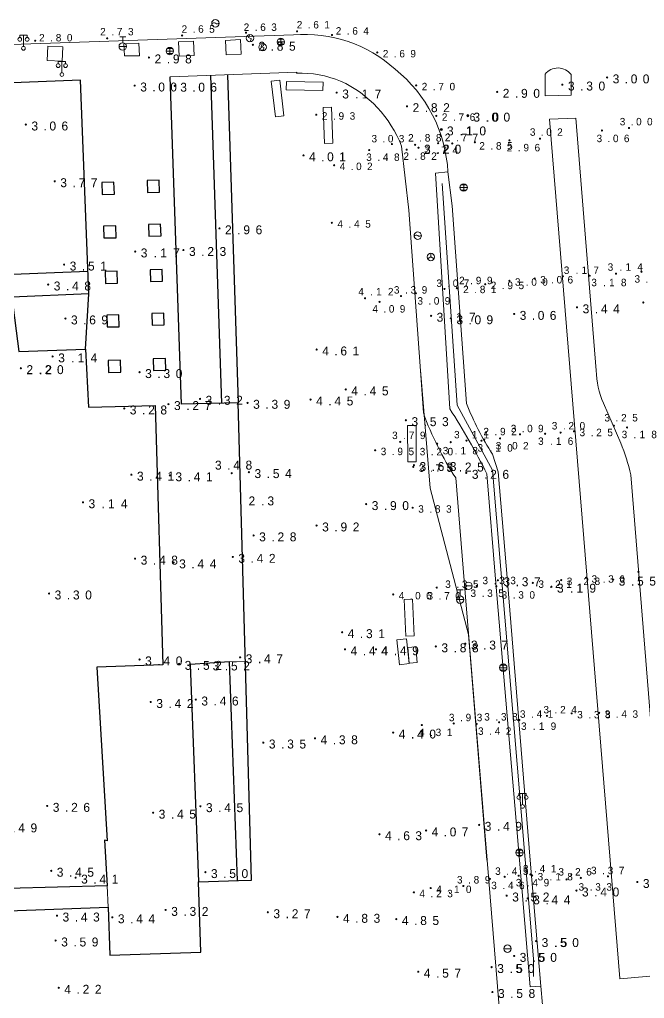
# Model space of a CAD drawing. Header units: metres. Extents: x 342272 to 345188, y 671156 to 672490.
# Drawn here: x 343150.7 to 343234.6, y 671556.4 to 671687.9 of the extents above; entities that cross this region are included whole.
import ezdxf

# ---------------------------------------------------------------- set-up
doc = ezdxf.new("R2010")
doc.units = ezdxf.units.M
doc.header["$LTSCALE"] = 0.5
doc.header["$MEASUREMENT"] = 0
doc.layers.add('00-地形', color=251, linetype='Continuous')
doc.layers.add('00-现状标高', color=2, linetype='Continuous', lineweight=0, plot=False)
for name, color, linetype, lineweight in [('公共设施纪念物', 8, 'Continuous', 0), ('地貌土质', 30, 'Continuous', 0), ('通讯及其他管线设施', 252, 'Continuous', 0)]:
    doc.layers.add(name, color=color, linetype=linetype, lineweight=lineweight)
doc.styles.add('正等线体2.0', font='MCS_Chinese1.shx', dxfattribs={"height": 2, "bigfont": 'MCS_Chinese1big.shx'})
doc.styles.add('正等线体2.4', font='MCS_Chinese1.shx', dxfattribs={"height": 2.4, "bigfont": 'MCS_Chinese1big.shx'})

# ---------------------------------------------------------------- blocks, each defined once
blk = doc.blocks.new('155210')
at = {"layer": '公共设施纪念物', "linetype": 'Continuous', "lineweight": 0}
for p, q in [((-1, 2.9), (-1, 3.5)), ((-1, 3.5), (1, 3.5)), ((0, 0.5), (0, 3.5)), ((1, 3.5), (1, 2.9))]:
    blk.add_line(p, q, dxfattribs=at)
for centre in [(-1, 2.4), (1, 2.4), (0, 0)]:
    blk.add_circle(centre, 0.5, dxfattribs=at)
blk = doc.blocks.new('174201')
at = {"layer": '通讯及其他管线设施', "linetype": 'Continuous', "lineweight": 0}
for p, q in [((-1, 0), (1, 0)), ((-0.7, 0.7), (0.7, 0.7)), ((0, -1), (0, 1)), ((-0.7, -0.7), (0.7, -0.7))]:
    blk.add_line(p, q, dxfattribs=at)
blk.add_circle((0, 0), 1, dxfattribs=at)
blk = doc.blocks.new('174601')
at = {"layer": '通讯及其他管线设施', "lineweight": 0}
for q in [(-0.87, -0.5), (0, 1), (0.87, -0.5)]:
    blk.add_line((0, 0), q, dxfattribs=at)
blk.add_circle((0, 0), 1, dxfattribs=at)
blk = doc.blocks.new('175200')
at = {"layer": '通讯及其他管线设施', "lineweight": 0}
for p, q in [((-1, 0), (1, 0)), ((-0.8, 2.6), (0.8, 2.6)), ((0, 1), (0, 2.6))]:
    blk.add_line(p, q, dxfattribs=at)
blk.add_circle((0, 0), 1, dxfattribs=at)
blk = doc.blocks.new('174100')
at = {"layer": '通讯及其他管线设施', "lineweight": 0}
blk.add_line((-1, 0), (1, 0), dxfattribs=at)
blk.add_circle((0, 0), 1, dxfattribs=at)
blk = doc.blocks.new('174100_2')
at = {"layer": '通讯及其他管线设施', "linetype": 'Continuous', "lineweight": 0}
blk.add_line((-1, 0), (1, 0), dxfattribs=at)
blk.add_circle((0, 0), 1, dxfattribs=at)
blk = doc.blocks.new('174700_2')
at = {"layer": '通讯及其他管线设施', "linetype": 'Continuous', "lineweight": 0}
for p, q in [((0, 1), (-0.38, 0.18)), ((-0.38, 0.18), (0.38, -0.18)), ((0, -1), (0.38, -0.18))]:
    blk.add_line(p, q, dxfattribs=at)
blk.add_circle((0, 0), 1, dxfattribs=at)
blk = doc.blocks.new('174201_2')
at = {"layer": '通讯及其他管线设施', "linetype": 'Continuous', "lineweight": 0}
for p, q in [((-1, 0), (1, 0)), ((-0.7, 0.7), (0.7, 0.7)), ((0, -1), (0, 1)), ((-0.7, -0.7), (0.7, -0.7))]:
    blk.add_line(p, q, dxfattribs=at)
blk.add_circle((0, 0), 1, dxfattribs=at)
blk = doc.blocks.new('175200_2')
at = {"layer": '通讯及其他管线设施', "linetype": 'Continuous', "lineweight": 0}
for p, q in [((-1, 0), (1, 0)), ((-0.8, 2.6), (0.8, 2.6)), ((0, 1), (0, 2.6))]:
    blk.add_line(p, q, dxfattribs=at)
blk.add_circle((0, 0), 1, dxfattribs=at)
blk = doc.blocks.new('174400_2')
at = {"layer": '通讯及其他管线设施', "linetype": 'Continuous', "lineweight": 0}
blk.add_circle((0, 0), 1, dxfattribs=at)
for centre, start, end in [((-0.43, -0.55), 52.0967, 144.3058), ((0.43, 0.55), 232.0967, 324.3058)]:
    blk.add_arc(centre, 0.694, start, end, dxfattribs=at)
blk = doc.blocks.new('155210_2')
at = {"layer": '公共设施纪念物', "color": 9, "linetype": 'Continuous', "lineweight": 0}
for p, q in [((-1, 2.9), (-1, 3.5)), ((-1, 3.5), (1, 3.5)), ((0, 0.5), (0, 3.5)), ((1, 3.5), (1, 2.9))]:
    blk.add_line(p, q, dxfattribs=at)
for centre in [(-1, 2.4), (1, 2.4), (0, 0)]:
    blk.add_circle(centre, 0.5, dxfattribs=at)
blk = doc.blocks.new('174700')
at = {"layer": '通讯及其他管线设施', "linetype": 'Continuous', "lineweight": 0}
for p, q in [((0, 1), (-0.38, 0.18)), ((-0.38, 0.18), (0.38, -0.18)), ((0, -1), (0.38, -0.18))]:
    blk.add_line(p, q, dxfattribs=at)
blk.add_circle((0, 0), 1, dxfattribs=at)
blk = doc.blocks.new('213400_2')
at = {"layer": '00-现状标高', "lineweight": 0}
h = blk.add_hatch(color=256, dxfattribs=at)
edge = h.paths.add_edge_path()
edge.add_arc((0, 0), 0.3, 0, 360)
blk.add_circle((0, 0), 0.3, dxfattribs=at)
blk = doc.blocks.new('213400_5')
at = {"layer": '地貌土质', "linetype": 'Continuous', "lineweight": 0}
h = blk.add_hatch(color=30, dxfattribs=at)
edge = h.paths.add_edge_path()
edge.add_arc((0, 0), 0.3, 0, 360)

msp = doc.modelspace()

# ---------------------------------------------------------------- linework, layer by layer
at = {"layer": '00-地形', "lineweight": -3}
msp.add_line((343178.58, 671680.45), (343180.04, 671636.41), dxfattribs=at)
at = {"layer": '00-地形', "linetype": 'Continuous', "lineweight": 13}
for p, q in [((343205.81, 671624.9), (343204.5, 671640.78)), ((343205.81, 671624.9), (343210.95, 671605.26)), ((343213.45, 671574.95), (343210.95, 671605.26))]:
    msp.add_line(p, q, dxfattribs=at)
at = {"layer": '00-地形', "linetype": 'Continuous', "lineweight": 0}
for p, q in [((343202.78, 671633.33), (343203.92, 671633.34)), ((343202.81, 671628.44), (343202.78, 671633.33)), ((343203.92, 671633.34), (343203.96, 671628.45)), ((343203.92, 671633.34), (343203.92, 671633.34)), ((343203.96, 671628.45), (343202.81, 671628.44)), ((343202.34, 671609.95), (343203.46, 671610)), ((343202.56, 671605.04), (343202.34, 671609.95)), ((343203.46, 671610), (343203.68, 671605.09)), ((343203.46, 671610), (343203.46, 671610)), ((343203.68, 671605.09), (343202.56, 671605.04)), ((343202.65, 671604.69), (343201.35, 671604.54)), ((343201.35, 671604.54), (343201.71, 671601.2)), ((343203.01, 671601.34), (343202.65, 671604.69)), ((343202.8, 671603.5), (343203.88, 671603.61)), ((343203.01, 671601.39), (343202.8, 671603.5)), ((343203.88, 671603.61), (343204.09, 671601.5)), ((343203.88, 671603.61), (343203.88, 671603.61)), ((343201.71, 671601.2), (343203.01, 671601.34)), ((343204.09, 671601.5), (343203.01, 671601.39)), ((343203.01, 671601.34), (343203.01, 671601.34))]:
    msp.add_line(p, q, dxfattribs=at)
at = {"layer": '00-地形', "linetype": 'Continuous', "lineweight": 13, "flags": 128}
for points in [[(343187.48, 671685.84), (343127.3, 671683.79, -0.028917), (343121.66, 671684.43, -0.017283), (343116.81, 671685.29, 0.006464), (343112.1, 671686, 0.028877), (343106.37, 671686.52), (343018.93, 671683.38)], [(343187.48, 671685.84, -0.206549), (343201.13, 671681.21, -0.212041), (343208.21, 671667.42), (343206.52, 671667.23)], [(343221.25, 671677.64), (343221.25, 671680.54, -0.492538), (343224.76, 671680.5), (343224.75, 671677.72), (343221.25, 671677.64)], [(343170.89, 671680.18), (343187.89, 671680.81), (343187.88, 671680.69, -0.105826), (343193.79, 671679.63, -0.194355), (343201.98, 671670.88), (343202.94, 671662.26)], [(343232.77, 671626.73, 0.041167), (343231.43, 671630.98), (343229.12, 671636.33, -0.106116), (343228.14, 671640.75), (343225.38, 671674.66)], [(343213.45, 671626.83, 0.024226), (343208.46, 671635.6), (343206.52, 671667.23)], [(343214.19, 671629.49, -0.051723), (343210.71, 671636.3), (343208.79, 671662.85), (343208.21, 671667.42)], [(343209.26, 671626.29, -0.057031), (343204.91, 671635.03), (343204.5, 671640.69)]]:
    msp.add_lwpolyline(points, format="xyb", dxfattribs=at)
for points in [[(343178.43, 671683.17), (343180.44, 671683.26), (343180.35, 671685.2), (343178.33, 671685.1), (343178.43, 671683.17)], [(343154.35, 671682.37), (343156.36, 671682.28), (343156.45, 671684.21), (343154.44, 671684.3), (343154.35, 671682.37)], [(343166.76, 671683.01), (343166.68, 671684.73), (343164.67, 671684.63), (343164.75, 671683.01), (343166.76, 671683.01)], [(343172.1, 671682.98), (343174.11, 671683.08), (343174.02, 671685.01), (343172.01, 671684.91), (343172.1, 671682.98)], [(343225.38, 671674.66), (343221.87, 671674.51), (343230, 671574.92)], [(343204.5, 671640.69), (343202.94, 671662.26)], [(343214.19, 671629.49), (343214.97, 671627.1), (343216.19, 671612.37), (343219.27, 671574.94)], [(343213.48, 671574.95), (343210.53, 671610.84), (343209.26, 671626.29)], [(343213.45, 671626.83), (343214.66, 671612.17), (343217.8, 671574.94)], [(343234.82, 671559.31), (343238.18, 671559.62), (343232.77, 671626.73)], [(343215.27, 671553.04), (343213.48, 671574.95)], [(343217.8, 671574.94), (343219.24, 671557.92)], [(343219.27, 671574.94), (343220.67, 671558), (343219.24, 671557.92)], [(343230, 671574.92), (343231.3, 671559.05), (343231.32, 671558.99)], [(343231.32, 671558.99), (343234.82, 671559.31)], [(343220.67, 671558), (343221.14, 671553)], [(343220.67, 671558), (343221.14, 671553), (343221.78, 671544.64), (343222.77, 671529.3)]]:
    msp.add_lwpolyline(points, dxfattribs=at)
at = {"layer": '00-地形', "lineweight": -3, "flags": 128}
msp.add_lwpolyline([(343159.95, 671651.05), (343158.83, 671679.73), (343129.2, 671678.59, -0.043009), (343121.39, 671679.26), (343115.46, 671680.31, 0.022717), (343107.17, 671681.44), (343105.29, 671681.32), (343094.84, 671680.95), (343095.94, 671651.51)], format="xyb", dxfattribs=at)
for points in [[(343180.09, 671572.18), (343181.82, 671572.23), (343180.04, 671636.41), (343172.4, 671636.19), (343170.89, 671680.18)], [(343176.3, 671680.37), (343177.77, 671636.33)], [(343161.76, 671664.4), (343163.39, 671664.44), (343163.34, 671666.03), (343161.71, 671665.98), (343161.76, 671664.4)], [(343167.83, 671664.67), (343169.46, 671664.72), (343169.41, 671666.3), (343167.78, 671666.25), (343167.83, 671664.67)], [(343168.03, 671658.79), (343169.66, 671658.83), (343169.61, 671660.42), (343167.98, 671660.37), (343168.03, 671658.79)], [(343161.99, 671658.54), (343163.62, 671658.58), (343163.57, 671660.17), (343161.94, 671660.12), (343161.99, 671658.54)], [(343095.94, 671651.51), (343159.83, 671654.06)], [(343162.19, 671652.44), (343163.82, 671652.48), (343163.77, 671654.07), (343162.14, 671654.02), (343162.19, 671652.44)], [(343168.23, 671652.69), (343169.86, 671652.73), (343169.81, 671654.32), (343168.18, 671654.27), (343168.23, 671652.69)], [(343149.61, 671650.61), (343150.56, 671643.3), (343159.52, 671643.61), (343159.95, 671651.05), (343149.61, 671650.61)], [(343168.46, 671646.83), (343170.09, 671646.87), (343170.04, 671648.46), (343168.41, 671648.41), (343168.46, 671646.83)], [(343162.42, 671646.58), (343164.05, 671646.62), (343164, 671648.21), (343162.37, 671648.16), (343162.42, 671646.58)], [(343159.52, 671643.61), (343159.91, 671635.79), (343168.88, 671636.02), (343169.89, 671601.16), (343161.02, 671600.85), (343162.42, 671577.55), (343162.05, 671577.62), (343162.42, 671571.48), (343149.07, 671571.12), (343146.01, 671570.95), (343129.71, 671570.41), (343129.2, 671588.93), (343125.17, 671588.76), (343125.88, 671570.27), (343106.87, 671569.51), (343106.55, 671576.9), (343102.64, 671576.76), (343102.82, 671569.41), (343091.23, 671569.15)], [(343162.62, 671640.48), (343164.25, 671640.52), (343164.2, 671642.11), (343162.57, 671642.06), (343162.62, 671640.48)], [(343168.66, 671640.73), (343170.29, 671640.77), (343170.24, 671642.36), (343168.61, 671642.31), (343168.66, 671640.73)], [(343179.94, 671572.18), (343178.85, 671601.59), (343173.59, 671601.23), (343174.69, 671572.01)], [(343091.39, 671566.15), (343102.87, 671566.58), (343102.97, 671564.34), (343107.08, 671564.33), (343107.08, 671566.73), (343126.01, 671567.37), (343126.23, 671560.85), (343129.94, 671560.97), (343129.8, 671567.36), (343149.19, 671568.14), (343162.54, 671568.62), (343162.77, 671562.15), (343175.03, 671562.58), (343174.69, 671572.01), (343180.09, 671572.18)]]:
    msp.add_lwpolyline(points, dxfattribs=at)
at = {"layer": '00-地形', "linetype": 'Continuous', "lineweight": 0, "flags": 128}
for points in [[(343207.42, 671665.87), (343209.43, 671636.06), (343214.19, 671627.35), (343219.68, 671561.68), (343219.68, 671559.28)], [(343178.85, 671601.59), (343181.06, 671601.66)], [(343162.42, 671571.48), (343162.54, 671568.62)]]:
    msp.add_lwpolyline(points, dxfattribs=at)
at = {"layer": '通讯及其他管线设施', "linetype": 'Continuous', "lineweight": 0, "flags": 128}
for points in [[(343184.48, 671679.62), (343185.03, 671674.81), (343186.18, 671674.94), (343185.62, 671679.75), (343184.48, 671679.62)], [(343191.44, 671679.47), (343186.5, 671679.57), (343186.48, 671678.47), (343191.42, 671678.37), (343191.44, 671679.47)], [(343192.76, 671671.27), (343192.58, 671676.1), (343191.45, 671676.06), (343191.63, 671671.23), (343192.76, 671671.27)]]:
    msp.add_lwpolyline(points, close=True, dxfattribs=at)
at = {"layer": '通讯及其他管线设施', "linetype": 'Continuous', "lineweight": 0}
for centre, radius, start, end in [((343204.16, 671658.85), 0.5, 40.8321, 318.9607), ((343203.94, 671658.58), 0.347, 51.993, 144.2022), ((343204.37, 671659.13), 0.347, 231.993, 298.2184)]:
    msp.add_arc(centre, radius, start, end, dxfattribs=at)
at = {"layer": '通讯及其他管线设施', "color": 4, "linetype": 'Continuous', "lineweight": 0}
for centre, radius, start, end in [((343204.16, 671658.85), 0.5, 318.9607, 40.8321), ((343204.37, 671659.13), 0.347, 298.2184, 324.2022)]:
    msp.add_arc(centre, radius, start, end, dxfattribs=at)

# ---------------------------------------------------------------- block references
at = {"layer": '00-现状标高', "color": 30, "linetype": 'Continuous', "lineweight": 0, "xscale": 0.5, "yscale": 0.5, "zscale": 0.5}
for p in [(343152.76, 671685.05), (343162.43, 671685.37), (343172.49, 671685.75), (343181.07, 671686.13), (343187.94, 671686.31), (343192.63, 671685.81), (343182, 671684.5), (343168.04, 671682.79), (343198.71, 671683.47), (343229.59, 671680.11), (343166.12, 671679.02), (343171.5, 671678.99), (343203.94, 671679.05), (343223.58, 671679.15), (343193.26, 671678.08), (343214.82, 671678.17), (343202.71, 671676.24), (343190.52, 671675.1), (343206.64, 671674.95), (343151.5, 671673.78), (343232.53, 671673.33), (343220.57, 671671.88), (343228.9, 671672.98), (343200.68, 671671.16), (343203.8, 671671.06), (343204.25, 671670.67), (343206.89, 671671.28), (343208.78, 671671.24), (343211.82, 671671.41), (343216.47, 671671.66), (343188.8, 671669.64), (343197.63, 671670.36), (343202.67, 671670.41), (343192.92, 671668.32), (343155.38, 671666.16), (343192.61, 671660.58), (343177.51, 671659.83), (343166.19, 671656.72), (343172.67, 671656.92), (343156.64, 671654.96), (343227.24, 671653.47), (343230.79, 671653.75), (343234.21, 671654), (343154.5, 671652.28), (343213.21, 671652.33), (343216.46, 671652.79), (343219.86, 671653.09), (343223.64, 671653.39), (343203.89, 671651.11), (343207.74, 671651.69), (343209.4, 671651.8), (343209.5, 671651.78), (343197.07, 671650.44), (343199.02, 671649.96), (343201.9, 671650.73), (343234.45, 671649.87), (343217.1, 671648.33), (343225.55, 671649.22), (343156.82, 671647.72), (343205.94, 671648.08), (343208.6, 671647.74), (343190.57, 671643.55), (343155.1, 671642.62), (343150.83, 671641.04), (343166.78, 671640.51), (343194.48, 671638.19), (343174.9, 671636.92), (343181.29, 671636.38), (343189.75, 671636.83), (343164.72, 671635.63), (343170.66, 671636.21), (343202.56, 671634.05), (343225.14, 671632.57), (343230.5, 671633.31), (343232.27, 671633.08), (343201.8, 671631.14), (343210.7, 671631.31), (343212.71, 671631.3), (343213.08, 671631.43), (343215.21, 671631.61), (343217.88, 671632.16), (343221.26, 671632.23), (343223.34, 671632.39), (343198.43, 671630.01), (343206.75, 671630.89), (343208.58, 671631.1), (343203.55, 671627.78), (343203.64, 671628.02), (343207.27, 671627.95), (343165.68, 671626.73), (343170.85, 671626.64), (343179.16, 671626.93), (343181.47, 671627.07), (343210.67, 671626.97), (343159.17, 671623.02), (343197.22, 671622.78), (343203.47, 671622.29), (343190.56, 671619.9), (343182.1, 671618.57), (343166.18, 671615.45), (343179.3, 671615.68), (343171.35, 671614.94), (343226.75, 671612.88), (343233.8, 671613.67), (343206.7, 671611.56), (343212.07, 671611.77), (343214.71, 671611.72), (343214.91, 671612.54), (343216.2, 671611.69), (343219.61, 671612.19), (343222.11, 671611.68), (343223.42, 671612.57), (343230.4, 671612.63), (343154.62, 671610.76), (343200.85, 671610.64), (343210.67, 671611.37), (343193.99, 671605.56), (343206.58, 671603.66), (343210.55, 671604.03), (343180.29, 671602.19), (343194.38, 671603.26), (343198.54, 671603.27), (343166.78, 671601.9), (343172.09, 671601.31), (343175.85, 671601.22), (343168.28, 671596.19), (343174.33, 671596.51), (343221.51, 671594.32), (343224.83, 671594.65), (343228.52, 671594.72), (343204.7, 671593.09), (343208.99, 671593.3), (343212.06, 671593.24), (343215.08, 671593.46), (343217.64, 671593.76), (343217.81, 671593.77), (343200.85, 671592.07), (343183.4, 671590.73), (343190.35, 671591.3), (343154.37, 671582.22), (343168.6, 671581.31), (343174.95, 671582.18), (343205.27, 671578.92), (343212.4, 671579.67), (343199.01, 671578.42), (343154.91, 671573.5), (343175.62, 671573.32), (343158.18, 671572.58), (343213.85, 671572.41), (343215.83, 671572.7), (343217.71, 671572.84), (343219.28, 671573.01), (343219.51, 671572.88), (343224.14, 671572.34), (343226.06, 671572.55), (343229.7, 671572.76), (343233.65, 671571.99), (343203.63, 671570.61), (343205.89, 671571.18), (343210.28, 671571.47), (343225.47, 671570.85), (343216.09, 671570.17), (343218.91, 671569.79), (343170.28, 671568.25), (343155.68, 671567.48), (343163.12, 671567.25), (343184.01, 671567.94), (343193.36, 671567.31), (343201.27, 671567.01), (343155.5, 671564.13), (343220.05, 671564.05), (343217.1, 671562.06), (343214.08, 671560.56), (343204.22, 671559.94), (343155.92, 671557.78), (343214.18, 671557.21)]:
    msp.add_blockref('213400_5', p, dxfattribs=at)
at = {"layer": '公共设施纪念物', "linetype": 'Continuous', "lineweight": 0, "xscale": 0.5, "yscale": 0.5, "zscale": 0.5}
for p in [(343151.18, 671684.03), (343218.23, 671582.16)]:
    msp.add_blockref('155210', p, dxfattribs=at)
at = {"layer": '公共设施纪念物', "color": 6, "linetype": 'Continuous', "lineweight": 0, "xscale": 0.5, "yscale": 0.5, "zscale": 0.5}
msp.add_blockref('155210_2', (343156.34, 671680.5), dxfattribs=at)
at = {"layer": '地貌土质', "color": 30, "linetype": 'Continuous', "lineweight": 0, "xscale": 0.5, "yscale": 0.5, "zscale": 0.5}
for p in [(343210.88, 671674.97), (343207.33, 671673.12)]:
    msp.add_blockref('213400_2', p, dxfattribs=at)
at = {"layer": '通讯及其他管线设施', "linetype": 'Continuous', "lineweight": 0, "xscale": 0.5, "yscale": 0.5, "zscale": 0.5}
for name, p in [('174400_2', (343176.97, 671687.39)), ('175200_2', (343164.52, 671684.28)), ('174201_2', (343170.84, 671683.66)), ('174700_2', (343183.31, 671684.18)), ('174100_2', (343216.21, 671563.04))]:
    msp.add_blockref(name, p, dxfattribs=at)
at = {"layer": '通讯及其他管线设施', "color": 4, "linetype": 'Continuous', "lineweight": 0, "xscale": 0.5, "yscale": 0.5, "zscale": 0.5}
for name, p in [('174700', (343181.61, 671685.39)), ('174201', (343185.76, 671684.89)), ('174201', (343210.32, 671665.32)), ('174601', (343205.91, 671655.99)), ('174100', (343210.96, 671611.79)), ('175200', (343209.84, 671609.94)), ('174201', (343215.64, 671600.8)), ('174201', (343217.82, 671575.93))]:
    msp.add_blockref(name, p, dxfattribs=at)

# ---------------------------------------------------------------- texts
at = {"layer": '00-现状标高', "color": 30, "linetype": 'Continuous', "lineweight": 0, "attachment_point": 4, "line_spacing_factor": 0.6}
for s, insert, char_height, style in [('\\T2.010;2.73', (343161.49, 671686.26), 1, '正等线体2.4'), ('\\T1.991;2.65', (343172.43, 671686.61), 1, '正等线体2.4'), ('\\T1.991;2.63', (343180.77, 671686.86), 1, '正等线体2.4'), ('\\T1.991;2.61', (343187.9, 671687.19), 1, '正等线体2.4'), ('\\T1.991;2.64', (343193.14, 671686.36), 1, '正等线体2.4'), ('\\T2.010;2.80', (343153.28, 671685.45), 1, '正等线体2.4'), ('\\T1.841;2.85', (343182.75, 671684.3), 1.2, '正等线体2.0'), ('\\T1.841;2.98', (343168.79, 671682.59), 1.2, '正等线体2.4'), ('\\T1.991;2.69', (343199.46, 671683.3), 1, '正等线体2.4'), ('\\T1.810;3.00', (343230.34, 671679.91), 1.2, '正等线体2.4'), ('\\T1.810;3.00', (343166.87, 671678.82), 1.2, '正等线体2.4'), ('\\T1.810;3.06', (343172.25, 671678.79), 1.2, '正等线体2.4'), ('\\T2.010;2.70', (343204.69, 671678.88), 1, '正等线体2.4'), ('\\T1.841;3.30', (343224.33, 671678.95), 1.2, '正等线体2.4'), ('\\T1.951;3.17', (343194.01, 671677.88), 1.2, '正等线体2.4'), ('\\T1.841;2.90', (343215.57, 671677.97), 1.2, '正等线体2.4'), ('\\T1.841;2.82', (343203.46, 671676.04), 1.2, '正等线体2.4'), ('\\T2.010;2.93', (343191.27, 671674.93), 1, '正等线体2.0'), ('\\T2.010;2.76', (343207.39, 671674.78), 1, '正等线体2.4'), ('\\T1.810;3.00', (343211.63, 671674.77), 1.2, '正等线体2.0'), ('\\T1.897;3.0', (343211.63, 671674.77), 1.2, '正等线体2.0'), ('\\T1.972;3.00', (343231.29, 671674.17), 1, '正等线体2.0'), ('\\T1.810;3.06', (343152.25, 671673.58), 1.2, '正等线体2.4'), ('\\T1.951;3.10', (343208.08, 671672.92), 1.2, '正等线体2.0'), ('\\T1.897;3.1', (343208.08, 671672.92), 1.2, '正等线体2.0'), ('\\T1.972;3.03', (343197.94, 671671.88), 1, '正等线体2.0'), ('\\T2.010;2.88', (343202.86, 671671.99), 1, '正等线体2.0'), ('\\T2.010;2.77', (343207.79, 671672.05), 1, '正等线体2.0'), ('\\T1.972;3.02', (343219.22, 671672.77), 1, '正等线体2.0'), ('\\T1.972;3.06', (343228.18, 671671.91), 1, '正等线体2.0'), ('\\T1.841;3.20', (343205, 671670.47), 1.2, '正等线体2.0'), ('\\T1.897;3.2', (343205, 671670.47), 1.2, '正等线体2.0'), ('\\T2.010;2.74', (343205.07, 671670.33), 1, '正等线体2.0'), ('\\T2.010;2.85', (343212.42, 671670.91), 1, '正等线体2.0'), ('\\T2.010;2.96', (343216.11, 671670.68), 1, '正等线体2.0'), ('\\T1.810;4.01', (343189.55, 671669.44), 1.2, '正等线体2.4'), ('\\T2.010;3.48', (343197.23, 671669.39), 1, '正等线体2.0'), ('\\T2.010;2.82', (343202.23, 671669.53), 1, '正等线体2.0'), ('\\T1.972;4.02', (343193.67, 671668.16), 1, '正等线体2.0'), ('\\T1.841;3.77', (343156.13, 671665.96), 1.2, '正等线体2.4'), ('\\T1.841;2.96', (343178.26, 671659.63), 1.2, '正等线体2.4'), ('\\T2.010;4.45', (343193.36, 671660.42), 1, '正等线体2.0'), ('\\T1.951;3.17', (343166.94, 671656.52), 1.2, '正等线体2.4'), ('\\T1.841;3.23', (343173.42, 671656.72), 1.2, '正等线体2.4'), ('\\T1.841;3.51', (343157.39, 671654.76), 1.2, '正等线体2.4'), ('\\T2.141;3.14', (343229.67, 671654.63), 1, '正等线体2.0'), ('\\T2.141;3.17', (343223.77, 671654.2), 1, '正等线体2.0'), ('\\T1.841;3.48', (343155.25, 671652.08), 1.2, '正等线体2.4'), ('\\T1.972;3.07', (343206.66, 671652.46), 1, '正等线体2.0'), ('\\T2.010;2.99', (343209.71, 671652.82), 1, '正等线体2.0'), ('\\T2.010;2.95', (343213.96, 671652.16), 1, '正等线体2.0'), ('\\T1.972;3.00', (343217.21, 671652.62), 1, '正等线体2.0'), ('\\T1.972;3.06', (343220.61, 671652.92), 1, '正等线体2.0'), ('\\T2.141;3.18', (343227.47, 671652.55), 1, '正等线体2.0'), ('\\T1.972;3.09', (343233.27, 671653.03), 1, '正等线体2.0'), ('\\T2.141;4.12', (343196.17, 671651.33), 1, '正等线体2.0'), ('\\T2.010;3.39', (343200.95, 671651.56), 1, '正等线体2.0'), ('\\T2.010;2.81', (343210.25, 671651.62), 1, '正等线体2.0'), ('\\T1.972;3.09', (343204.11, 671650.08), 1, '正等线体2.0'), ('\\T1.972;4.09', (343198.07, 671649.01), 1, '正等线体2.0'), ('\\T1.951;3.17', (343206.69, 671647.88), 1.2, '正等线体2.4'), ('\\T1.810;3.06', (343217.85, 671648.13), 1.2, '正等线体2.4'), ('\\T1.841;3.44', (343226.3, 671649.01), 1.2, '正等线体2.4'), ('\\T1.825;3.69', (343157.57, 671647.52), 1.2, '正等线体2.4'), ('\\T1.810;3.09', (343209.35, 671647.54), 1.2, '正等线体2.4'), ('\\T1.825;4.61', (343191.32, 671643.35), 1.2, '正等线体2.4'), ('\\T1.951;3.14', (343155.85, 671642.42), 1.2, '正等线体2.4'), ('\\T1.841;2.20', (343151.58, 671640.84), 1.2, '正等线体2.0'), ('\\T1.897;2.2', (343151.58, 671640.84), 1.2, '正等线体2.0'), ('\\T1.841;3.30', (343167.53, 671640.31), 1.2, '正等线体2.4'), ('\\T1.841;4.45', (343195.23, 671637.98), 1.2, '正等线体2.4'), ('\\T1.841;3.27', (343171.41, 671636.01), 1.2, '正等线体2.4'), ('\\T1.841;3.32', (343175.65, 671636.72), 1.2, '正等线体2.4'), ('\\T1.841;3.39', (343182.04, 671636.18), 1.2, '正等线体2.4'), ('\\T1.841;4.45', (343190.5, 671636.63), 1.2, '正等线体2.4'), ('\\T1.841;3.28', (343165.47, 671635.42), 1.2, '正等线体2.4'), ('\\T1.841;3.53', (343203.31, 671633.85), 1.2, '正等线体2.4'), ('\\T2.010;3.25', (343229.23, 671634.38), 1, '正等线体2.0'), ('\\T2.141;3.11', (343209.03, 671632.11), 1, '正等线体2.0'), ('\\T2.010;2.92', (343212.97, 671632.52), 1, '正等线体2.0'), ('\\T1.972;3.09', (343216.65, 671632.93), 1, '正等线体2.0'), ('\\T2.010;3.20', (343222.16, 671633.3), 1, '正等线体2.0'), ('\\T2.010;3.25', (343225.89, 671632.4), 1, '正等线体2.0'), ('\\T2.141;3.18', (343231.55, 671632.13), 1, '正等线体2.0'), ('\\T2.010;3.79', (343200.71, 671632.01), 1, '正等线体2.0'), ('\\T2.141;3.16', (343220.32, 671631.23), 1, '正等线体2.0'), ('\\T2.010;3.95', (343199.18, 671629.85), 1, '正等线体2.0'), ('\\T2.010;3.20', (343204.42, 671629.83), 1, '正等线体2.0'), ('\\T2.141;3.18', (343207.51, 671629.96), 1, '正等线体2.0'), ('\\T2.141;3.10', (343212.19, 671630.33), 1, '正等线体2.0'), ('\\T1.972;3.02', (343214.63, 671630.62), 1, '正等线体2.0'), ('\\T1.841;3.48', (343176.91, 671628.01), 1.2, '正等线体2.4'), ('\\T1.841;3.54', (343182.22, 671626.87), 1.2, '正等线体2.4'), ('\\T2.010;3.75', (343204.3, 671627.61), 1, '正等线体2.0'), ('\\T1.825;3.63', (343204.39, 671627.82), 1.2, '正等线体2.4'), ('\\T1.841;3.25', (343208.02, 671627.75), 1.2, '正等线体2.4'), ('\\T1.841;3.26', (343211.42, 671626.77), 1.2, '正等线体2.4'), ('\\T1.841;3.41', (343166.43, 671626.53), 1.2, '正等线体2.4'), ('\\T1.841;3.41', (343171.6, 671626.44), 1.2, '正等线体2.4'), ('\\T1.951;3.14', (343159.92, 671622.82), 1.2, '正等线体2.4'), ('\\T1.897;2.3', (343181.42, 671623.2), 1.2, '正等线体2.0'), ('\\T1.841;3.90', (343197.97, 671622.57), 1.2, '正等线体2.4'), ('\\T2.010;3.83', (343204.22, 671622.12), 1, '正等线体2.0'), ('\\T1.841;3.92', (343191.31, 671619.7), 1.2, '正等线体2.4'), ('\\T1.841;3.28', (343182.85, 671618.37), 1.2, '正等线体2.4'), ('\\T1.841;3.48', (343166.93, 671615.24), 1.2, '正等线体2.4'), ('\\T1.841;3.42', (343180.05, 671615.48), 1.2, '正等线体2.4'), ('\\T1.841;3.44', (343172.1, 671614.74), 1.2, '正等线体2.4'), ('\\T2.010;3.33', (343212.85, 671612.51), 1, '正等线体2.0'), ('\\T1.841;3.37', (343215.66, 671612.34), 1.2, '正等线体2.4'), ('\\T2.010;3.28', (343224.17, 671612.4), 1, '正等线体2.0'), ('\\T2.010;3.36', (343227.5, 671612.71), 1, '正等线体2.0'), ('\\T1.841;3.55', (343231.15, 671612.42), 1.2, '正等线体2.4'), ('\\T2.010;3.35', (343207.84, 671612.01), 1, '正等线体2.0'), ('\\T2.010;3.21', (343220.36, 671612.02), 1, '正等线体2.0'), ('\\T1.951;3.19', (343222.86, 671611.47), 1.2, '正等线体2.4'), ('\\T1.841;3.30', (343155.37, 671610.56), 1.2, '正等线体2.4'), ('\\T1.972;4.06', (343201.6, 671610.47), 1, '正等线体2.0'), ('\\T2.010;3.70', (343205.46, 671610.45), 1, '正等线体2.0'), ('\\T2.010;3.35', (343211.24, 671610.8), 1, '正等线体2.0'), ('\\T2.010;3.30', (343215.42, 671610.57), 1, '正等线体2.0'), ('\\T1.841;4.31', (343194.74, 671605.36), 1.2, '正等线体2.4'), ('\\T1.841;4.44', (343195.13, 671603.06), 1.2, '正等线体2.4'), ('\\T1.841;4.49', (343199.29, 671603.07), 1.2, '正等线体2.4'), ('\\T1.841;3.88', (343207.33, 671603.46), 1.2, '正等线体2.4'), ('\\T1.841;3.37', (343211.3, 671603.83), 1.2, '正等线体2.4'), ('\\T1.841;3.40', (343167.53, 671601.7), 1.2, '正等线体2.4'), ('\\T1.841;3.47', (343181.04, 671601.99), 1.2, '正等线体2.4'), ('\\T1.841;3.52', (343172.84, 671601.1), 1.2, '正等线体2.4'), ('\\T1.841;3.52', (343176.6, 671601.02), 1.2, '正等线体2.4'), ('\\T1.841;3.42', (343169.03, 671595.98), 1.2, '正等线体2.4'), ('\\T1.841;3.46', (343175.08, 671596.31), 1.2, '正等线体2.4'), ('\\T2.010;3.93', (343208.34, 671594.1), 1, '正等线体2.0'), ('\\T2.010;3.38', (343213.09, 671594.19), 1, '正等线体2.0'), ('\\T2.010;3.41', (343217.88, 671594.56), 1, '正等线体2.0'), ('\\T2.010;3.24', (343221.04, 671595.15), 1, '正等线体2.0'), ('\\T2.010;3.38', (343225.58, 671594.48), 1, '正等线体2.0'), ('\\T2.010;3.43', (343229.27, 671594.56), 1, '正等线体2.0'), ('\\T2.141;3.19', (343218.03, 671592.93), 1, '正等线体2.0'), ('\\T1.841;4.40', (343201.6, 671591.87), 1.2, '正等线体2.4'), ('\\T2.010;4.31', (343204.32, 671592.1), 1, '正等线体2.0'), ('\\T2.010;3.42', (343212.25, 671592.27), 1, '正等线体2.0'), ('\\T1.841;3.35', (343184.15, 671590.53), 1.2, '正等线体2.4'), ('\\T1.841;4.38', (343191.1, 671591.1), 1.2, '正等线体2.4'), ('\\T1.841;3.26', (343155.12, 671582.02), 1.2, '正等线体2.4'), ('\\T1.841;3.45', (343175.7, 671581.98), 1.2, '正等线体2.4'), ('\\T1.841;3.45', (343169.35, 671581.11), 1.2, '正等线体2.4'), ('\\T1.841;3.49', (343213.15, 671579.47), 1.2, '正等线体2.4'), ('\\T1.841;3.49', (343148.02, 671579.26), 1.2, '正等线体2.4'), ('\\T1.825;4.63', (343199.76, 671578.21), 1.2, '正等线体2.4'), ('\\T1.810;4.07', (343206.02, 671578.72), 1.2, '正等线体2.4'), ('\\T1.841;3.45', (343155.66, 671573.3), 1.2, '正等线体2.4'), ('\\T1.841;3.50', (343176.37, 671573.12), 1.2, '正等线体2.4'), ('\\T2.010;3.45', (343214.55, 671573.45), 1, '正等线体2.0'), ('\\T2.010;3.41', (343218.29, 671573.77), 1, '正等线体2.0'), ('\\T2.010;3.26', (343223.05, 671573.36), 1, '正等线体2.0'), ('\\T2.010;3.37', (343227.43, 671573.54), 1, '正等线体2.0'), ('\\T1.841;3.41', (343158.93, 671572.38), 1.2, '正等线体2.4'), ('\\T2.010;3.89', (343209.42, 671572.29), 1, '正等线体2.0'), ('\\T2.010;3.49', (343217.33, 671571.91), 1, '正等线体2.0'), ('\\T2.141;3.18', (343220.26, 671572.71), 1, '正等线体2.0'), ('\\T1.841;3.85', (343234.4, 671571.79), 1.2, '正等线体2.4'), ('\\T2.010;4.23', (343204.38, 671570.44), 1, '正等线体2.0'), ('\\T2.141;4.10', (343206.64, 671571.01), 1, '正等线体2.0'), ('\\T2.010;3.46', (343214.03, 671571.53), 1, '正等线体2.0'), ('\\T2.010;3.33', (343225.76, 671571.33), 1, '正等线体2.0'), ('\\T1.841;3.40', (343226.22, 671570.65), 1.2, '正等线体2.4'), ('\\T1.841;3.52', (343216.84, 671569.97), 1.2, '正等线体2.4'), ('\\T1.841;3.44', (343219.66, 671569.59), 1.2, '正等线体2.4'), ('\\T1.841;3.32', (343171.03, 671568.04), 1.2, '正等线体2.4'), ('\\T1.841;3.27', (343184.76, 671567.73), 1.2, '正等线体2.4'), ('\\T1.841;3.43', (343156.43, 671567.28), 1.2, '正等线体2.4'), ('\\T1.841;3.44', (343163.87, 671567.05), 1.2, '正等线体2.4'), ('\\T1.841;4.83', (343194.11, 671567.11), 1.2, '正等线体2.4'), ('\\T1.841;4.85', (343202.02, 671566.81), 1.2, '正等线体2.4'), ('\\T1.841;3.59', (343156.25, 671563.93), 1.2, '正等线体2.4'), ('\\T1.841;3.50', (343220.8, 671563.85), 1.2, '正等线体2.0'), ('\\T1.897;3.5', (343220.8, 671563.85), 1.2, '正等线体2.0'), ('\\T1.841;3.50', (343217.85, 671561.86), 1.2, '正等线体2.0'), ('\\T1.897;3.5', (343217.85, 671561.86), 1.2, '正等线体2.0'), ('\\T1.841;4.57', (343204.97, 671559.74), 1.2, '正等线体2.4'), ('\\T1.841;3.50', (343214.83, 671560.36), 1.2, '正等线体2.0'), ('\\T1.897;3.5', (343214.83, 671560.36), 1.2, '正等线体2.0'), ('\\T1.841;4.22', (343156.67, 671557.58), 1.2, '正等线体2.4'), ('\\T1.841;3.58', (343214.93, 671557.01), 1.2, '正等线体2.4')]:
    msp.add_mtext(s, dxfattribs=dict(at, insert=insert, char_height=char_height, style=style))

doc.saveas('drawing.dxf')
